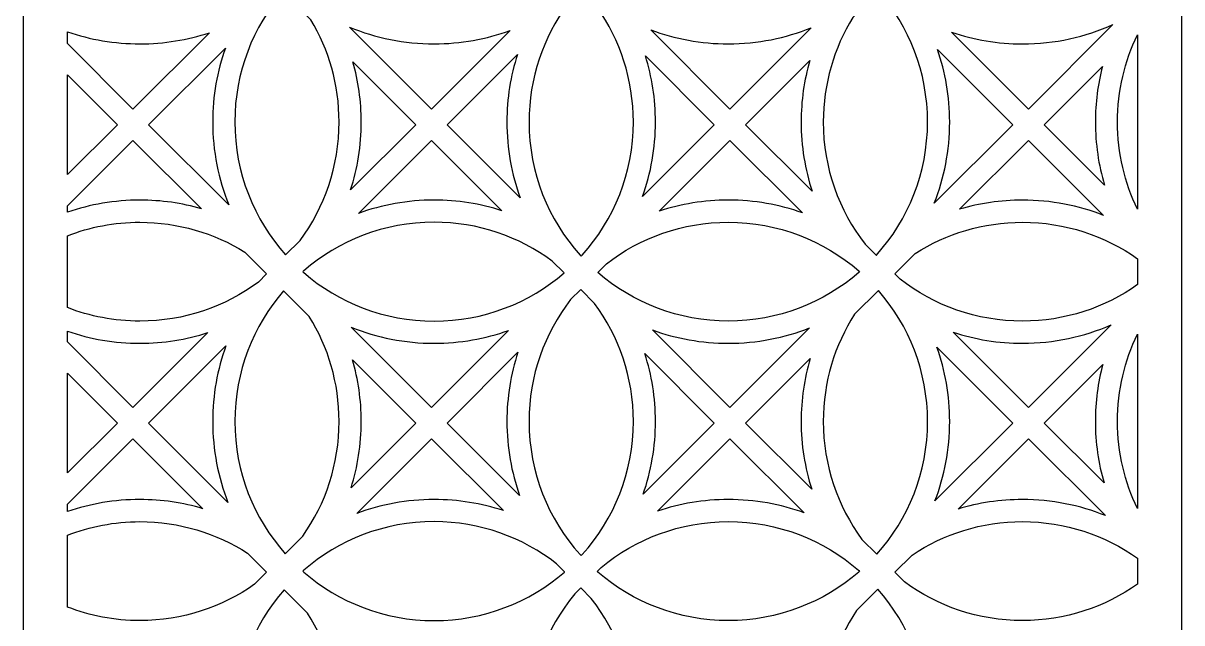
# Model space of a CAD drawing. Header units: centimetres. Extents: x -21.5 to -16.8, y -9 to 9.
# Drawn here: x -21.462 to -16.798, y -2.096 to 0.319 of the extents above; entities that cross this region are included whole.
import ezdxf

# ---------------------------------------------------------------- set-up
doc = ezdxf.new("R2010")
doc.units = ezdxf.units.CM
doc.header["$MEASUREMENT"] = 0
doc.layers.add('layer 1', color=7, linetype='Continuous')

msp = doc.modelspace()

# ---------------------------------------------------------------- linework, layer by layer
at = {"layer": 'layer 1', "color": 250}
for points, knots in [([(-21.46152, -9.00021), (-21.46152, -9.00021), (-21.46152, -8.8791), (-21.46152, -8.8791), (-21.46152, -8.8791), (-21.46152, -8.8791), (-21.46152, -8.15456), (-21.46152, -8.15456), (-21.46152, -8.15456), (-21.46152, -8.15456), (-21.46152, -7.9634), (-21.46152, -7.9634), (-21.46152, -7.9634), (-21.46152, -7.9634), (-21.46152, -7.86883), (-21.46152, -7.86883), (-21.46152, -7.86883), (-21.46152, -7.86883), (-21.46152, -7.67766), (-21.46152, -7.67766), (-21.46152, -7.67766), (-21.46152, -7.67766), (-21.46152, -6.94883), (-21.46152, -6.94883), (-21.46152, -6.94883), (-21.46152, -6.94883), (-21.46152, -6.7577), (-21.46152, -6.7577), (-21.46152, -6.7577), (-21.46152, -6.7577), (-21.46152, -6.66312), (-21.46152, -6.66312), (-21.46152, -6.66312), (-21.46152, -6.66312), (-21.46152, -6.47189), (-21.46152, -6.47189), (-21.46152, -6.47189), (-21.46152, -6.47189), (-21.46152, -5.7432), (-21.46152, -5.7432), (-21.46152, -5.7432), (-21.46152, -5.7432), (-21.46152, -5.55199), (-21.46152, -5.55199), (-21.46152, -5.55199), (-21.46152, -5.55199), (-21.46152, -5.45741), (-21.46152, -5.45741), (-21.46152, -5.45741), (-21.46152, -5.45741), (-21.46152, -5.26631), (-21.46152, -5.26631), (-21.46152, -5.26631), (-21.46152, -5.26631), (-21.46152, -4.53748), (-21.46152, -4.53748), (-21.46152, -4.53748), (-21.46152, -4.53748), (-21.46152, -4.34628), (-21.46152, -4.34628), (-21.46152, -4.34628), (-21.46152, -4.34628), (-21.46152, -4.2517), (-21.46152, -4.2517), (-21.46152, -4.2517), (-21.46152, -4.2517), (-21.46152, -4.06049), (-21.46152, -4.06049), (-21.46152, -4.06049), (-21.46152, -4.06049), (-21.46152, -3.33171), (-21.46152, -3.33171), (-21.46152, -3.33171), (-21.46152, -3.33171), (-21.46152, -3.14057), (-21.46152, -3.14057), (-21.46152, -3.14057), (-21.46152, -3.14057), (-21.46152, -3.04599), (-21.46152, -3.04599), (-21.46152, -3.04599), (-21.46152, -3.04599), (-21.46152, -2.85482), (-21.46152, -2.85482), (-21.46152, -2.85482), (-21.46152, -2.85482), (-21.46152, -2.12608), (-21.46152, -2.12608), (-21.46152, -2.12608), (-21.46152, -2.12608), (-21.46152, -1.93486), (-21.46152, -1.93486), (-21.46152, -1.93486), (-21.46152, -1.93486), (-21.46152, -1.84028), (-21.46152, -1.84028), (-21.46152, -1.84028), (-21.46152, -1.84028), (-21.46152, -1.6491), (-21.46152, -1.6491), (-21.46152, -1.6491), (-21.46152, -1.6491), (-21.46152, -0.92028), (-21.46152, -0.92028), (-21.46152, -0.92028), (-21.46152, -0.92028), (-21.46152, -0.72915), (-21.46152, -0.72915), (-21.46152, -0.72915), (-21.46152, -0.72915), (-21.46152, -0.63457), (-21.46152, -0.63457), (-21.46152, -0.63457), (-21.46152, -0.63457), (-21.46152, -0.44337), (-21.46152, -0.44337), (-21.46152, -0.44337), (-21.46152, -0.44337), (-21.46152, 0.28533), (-21.46152, 0.28533), (-21.46152, 0.28533), (-21.46152, 0.28533), (-21.46152, 0.47656), (-21.46152, 0.47656), (-21.46152, 0.47656), (-21.46152, 0.47656), (-21.46152, 0.57114), (-21.46152, 0.57114), (-21.46152, 0.57114), (-21.46152, 0.57114), (-21.46152, 0.76231), (-21.46152, 0.76231), (-21.46152, 0.76231), (-21.46152, 0.76231), (-21.46152, 1.49051), (-21.46152, 1.49051), (-21.46152, 1.49051), (-21.46152, 1.49051), (-21.46152, 1.68227), (-21.46152, 1.68227), (-21.46152, 1.68227), (-21.46152, 1.68227), (-21.46152, 1.77685), (-21.46152, 1.77685), (-21.46152, 1.77685), (-21.46152, 1.77685), (-21.46152, 1.96797), (-21.46152, 1.96797), (-21.46152, 1.96797), (-21.46152, 1.96797), (-21.46152, 2.69195), (-21.46152, 2.69195), (-21.46152, 2.69195), (-21.46152, 2.69195), (-21.46152, 2.88798), (-21.46152, 2.88798), (-21.46152, 2.88798), (-21.46152, 2.88798), (-21.46152, 2.98256), (-21.46152, 2.98256), (-21.46152, 2.98256), (-21.46152, 2.98256), (-21.46152, 3.17371), (-21.46152, 3.17371), (-21.46152, 3.17371), (-21.46152, 3.17371), (-21.46152, 3.89339), (-21.46152, 3.89339), (-21.46152, 3.89339), (-21.46152, 3.89339), (-21.46152, 4.09369), (-21.46152, 4.09369), (-21.46152, 4.09369), (-21.46152, 4.09369), (-21.46152, 4.18826), (-21.46152, 4.18826), (-21.46152, 4.18826), (-21.46152, 4.18826), (-21.46152, 4.37942), (-21.46152, 4.37942), (-21.46152, 4.37942), (-21.46152, 4.37942), (-21.46152, 5.09483), (-21.46152, 5.09483), (-21.46152, 5.09483), (-21.46152, 5.09483), (-21.46152, 5.2994), (-21.46152, 5.2994), (-21.46152, 5.2994), (-21.46152, 5.2994), (-21.46152, 5.39397), (-21.46152, 5.39397), (-21.46152, 5.39397), (-21.46152, 5.39397), (-21.46152, 5.58508), (-21.46152, 5.58508), (-21.46152, 5.58508), (-21.46152, 5.58508), (-21.46152, 6.29628), (-21.46152, 6.29628), (-21.46152, 6.29628), (-21.46152, 6.29628), (-21.46152, 6.50511), (-21.46152, 6.50511), (-21.46152, 6.50511), (-21.46152, 6.50511), (-21.46152, 6.59968), (-21.46152, 6.59968), (-21.46152, 6.59968), (-21.46152, 6.59968), (-21.46152, 6.79088), (-21.46152, 6.79088), (-21.46152, 6.79088), (-21.46152, 6.79088), (-21.46152, 7.49772), (-21.46152, 7.49772), (-21.46152, 7.49772), (-21.46152, 7.49772), (-21.46152, 7.71082), (-21.46152, 7.71082), (-21.46152, 7.71082), (-21.46152, 7.71082), (-21.46152, 7.80534), (-21.46152, 7.80534), (-21.46152, 7.80534), (-21.46152, 7.80534), (-21.46152, 7.99654), (-21.46152, 7.99654), (-21.46152, 7.99654), (-21.46152, 7.99654), (-21.46152, 8.69916), (-21.46152, 8.69916), (-21.46152, 8.69916), (-21.46152, 8.69916), (-21.46152, 8.91653), (-21.46152, 8.91653), (-21.46152, 8.91653), (-21.46152, 8.91653), (-21.46152, 9.00077), (-21.46152, 9.00077), (-21.46152, 9.00077), (-21.46152, 9.00077), (-20.56169, 9.00077), (-20.56169, 9.00077), (-20.56169, 9.00077), (-20.56169, 9.00077), (-20.27582, 9.00077), (-20.27582, 9.00077), (-20.27582, 9.00077), (-20.27582, 9.00077), (-19.36025, 9.00077), (-19.36025, 9.00077), (-19.36025, 9.00077), (-19.36025, 9.00077), (-19.07437, 9.00077), (-19.07437, 9.00077), (-19.07437, 9.00077), (-19.07437, 9.00077), (-18.15881, 9.00077), (-18.15881, 9.00077), (-18.15881, 9.00077), (-18.15881, 9.00077), (-17.87293, 9.00077), (-17.87293, 9.00077), (-17.87293, 9.00077), (-17.87293, 9.00077), (-16.95736, 9.00077), (-16.95736, 9.00077), (-16.95736, 9.00077), (-16.95736, 9.00077), (-16.7979, 9.00077), (-16.7979, 9.00077), (-16.7979, 9.00077), (-16.7979, 9.00077), (-16.7979, 8.84131), (-16.7979, 8.84131), (-16.7979, 8.84131), (-16.7979, 8.84131), (-16.7979, 7.87926), (-16.7979, 7.87926), (-16.7979, 7.87926), (-16.7979, 7.87926), (-16.7979, 7.63699), (-16.7979, 7.63699), (-16.7979, 7.63699), (-16.7979, 7.63699), (-16.7979, 6.67355), (-16.7979, 6.67355), (-16.7979, 6.67355), (-16.7979, 6.67355), (-16.7979, 6.43121), (-16.7979, 6.43121), (-16.7979, 6.43121), (-16.7979, 6.43121), (-16.7979, 5.46784), (-16.7979, 5.46784), (-16.7979, 5.46784), (-16.7979, 5.46784), (-16.7979, 5.22553), (-16.7979, 5.22553), (-16.7979, 5.22553), (-16.7979, 5.22553), (-16.7979, 4.26213), (-16.7979, 4.26213), (-16.7979, 4.26213), (-16.7979, 4.26213), (-16.7979, 4.01986), (-16.7979, 4.01986), (-16.7979, 4.01986), (-16.7979, 4.01986), (-16.7979, 3.05645), (-16.7979, 3.05645), (-16.7979, 3.05645), (-16.7979, 3.05645), (-16.7979, 2.81414), (-16.7979, 2.81414), (-16.7979, 2.81414), (-16.7979, 2.81414), (-16.7979, 1.85075), (-16.7979, 1.85075), (-16.7979, 1.85075), (-16.7979, 1.85075), (-16.7979, 1.60839), (-16.7979, 1.60839), (-16.7979, 1.60839), (-16.7979, 1.60839), (-16.7979, 0.64502), (-16.7979, 0.64502), (-16.7979, 0.64502), (-16.7979, 0.64502), (-16.7979, 0.40266), (-16.7979, 0.40266), (-16.7979, 0.40266), (-16.7979, 0.40266), (-16.7979, -0.5607), (-16.7979, -0.5607), (-16.7979, -0.5607), (-16.7979, -0.5607), (-16.7979, -0.80306), (-16.7979, -0.80306), (-16.7979, -0.80306), (-16.7979, -0.80306), (-16.7979, -1.76645), (-16.7979, -1.76645), (-16.7979, -1.76645), (-16.7979, -1.76645), (-16.7979, -2.00875), (-16.7979, -2.00875), (-16.7979, -2.00875), (-16.7979, -2.00875), (-16.7979, -2.97215), (-16.7979, -2.97215), (-16.7979, -2.97215), (-16.7979, -2.97215), (-16.7979, -3.21441), (-16.7979, -3.21441), (-16.7979, -3.21441), (-16.7979, -3.21441), (-16.7979, -4.17782), (-16.7979, -4.17782), (-16.7979, -4.17782), (-16.7979, -4.17782), (-16.7979, -4.4201), (-16.7979, -4.4201), (-16.7979, -4.4201), (-16.7979, -4.4201), (-16.7979, -5.38351), (-16.7979, -5.38351), (-16.7979, -5.38351), (-16.7979, -5.38351), (-16.7979, -5.62586), (-16.7979, -5.62586), (-16.7979, -5.62586), (-16.7979, -5.62586), (-16.7979, -6.58922), (-16.7979, -6.58922), (-16.7979, -6.58922), (-16.7979, -6.58922), (-16.7979, -6.83158), (-16.7979, -6.83158), (-16.7979, -6.83158), (-16.7979, -6.83158), (-16.7979, -7.79495), (-16.7979, -7.79495), (-16.7979, -7.79495), (-16.7979, -7.79495), (-16.7979, -8.03731), (-16.7979, -8.03731), (-16.7979, -8.03731), (-16.7979, -8.03731), (-16.7979, -9.00021), (-16.7979, -9.00021), (-16.7979, -9.00021), (-16.7979, -9.00021), (-16.85199, -9.00021), (-16.85199, -9.00021), (-16.85199, -9.00021), (-16.85199, -9.00021), (-17.09476, -9.00021), (-17.09476, -9.00021), (-17.09476, -9.00021), (-17.09476, -9.00021), (-17.78354, -9.00021), (-17.78354, -9.00021), (-17.78354, -9.00021), (-17.78354, -9.00021), (-17.98178, -9.00021), (-17.98178, -9.00021), (-17.98178, -9.00021), (-17.98178, -9.00021), (-18.05343, -9.00021), (-18.05343, -9.00021), (-18.05343, -9.00021), (-18.05343, -9.00021), (-18.27897, -9.00021), (-18.27897, -9.00021), (-18.27897, -9.00021), (-18.27897, -9.00021), (-18.96772, -9.00021), (-18.96772, -9.00021), (-18.96772, -9.00021), (-18.96772, -9.00021), (-19.17975, -9.00021), (-19.17975, -9.00021), (-19.17975, -9.00021), (-19.17975, -9.00021), (-19.25487, -9.00021), (-19.25487, -9.00021), (-19.25487, -9.00021), (-19.25487, -9.00021), (-19.46325, -9.00021), (-19.46325, -9.00021), (-19.46325, -9.00021), (-19.46325, -9.00021), (-20.15197, -9.00021), (-20.15197, -9.00021), (-20.15197, -9.00021), (-20.15197, -9.00021), (-20.38119, -9.00021), (-20.38119, -9.00021), (-20.38119, -9.00021), (-20.38119, -9.00021), (-20.44915, -9.00021), (-20.44915, -9.00021), (-20.44915, -9.00021), (-20.44915, -9.00021), (-20.64745, -9.00021), (-20.64745, -9.00021), (-20.64745, -9.00021), (-20.64745, -9.00021), (-21.33629, -9.00021), (-21.33629, -9.00021), (-21.33629, -9.00021), (-21.33629, -9.00021), (-21.46152, -9.00021), (-21.46152, -9.00021)], [0, 0, 0, 0, 0.0086957, 0.0086957, 0.0086957, 0.0086957, 0.0173913, 0.0173913, 0.0173913, 0.0173913, 0.026087, 0.026087, 0.026087, 0.026087, 0.0347826, 0.0347826, 0.0347826, 0.0347826, 0.0434783, 0.0434783, 0.0434783, 0.0434783, 0.0521739, 0.0521739, 0.0521739, 0.0521739, 0.0608696, 0.0608696, 0.0608696, 0.0608696, 0.0695652, 0.0695652, 0.0695652, 0.0695652, 0.0782609, 0.0782609, 0.0782609, 0.0782609, 0.0869565, 0.0869565, 0.0869565, 0.0869565, 0.0956522, 0.0956522, 0.0956522, 0.0956522, 0.1043478, 0.1043478, 0.1043478, 0.1043478, 0.1130435, 0.1130435, 0.1130435, 0.1130435, 0.1217391, 0.1217391, 0.1217391, 0.1217391, 0.1304348, 0.1304348, 0.1304348, 0.1304348, 0.1391304, 0.1391304, 0.1391304, 0.1391304, 0.1478261, 0.1478261, 0.1478261, 0.1478261, 0.1565217, 0.1565217, 0.1565217, 0.1565217, 0.1652174, 0.1652174, 0.1652174, 0.1652174, 0.173913, 0.173913, 0.173913, 0.173913, 0.1826087, 0.1826087, 0.1826087, 0.1826087, 0.1913043, 0.1913043, 0.1913043, 0.1913043, 0.2, 0.2, 0.2, 0.2, 0.2086957, 0.2086957, 0.2086957, 0.2086957, 0.2173913, 0.2173913, 0.2173913, 0.2173913, 0.226087, 0.226087, 0.226087, 0.226087, 0.2347826, 0.2347826, 0.2347826, 0.2347826, 0.2434783, 0.2434783, 0.2434783, 0.2434783, 0.2521739, 0.2521739, 0.2521739, 0.2521739, 0.2608696, 0.2608696, 0.2608696, 0.2608696, 0.2695652, 0.2695652, 0.2695652, 0.2695652, 0.2782609, 0.2782609, 0.2782609, 0.2782609, 0.2869565, 0.2869565, 0.2869565, 0.2869565, 0.2956522, 0.2956522, 0.2956522, 0.2956522, 0.3043478, 0.3043478, 0.3043478, 0.3043478, 0.3130435, 0.3130435, 0.3130435, 0.3130435, 0.3217391, 0.3217391, 0.3217391, 0.3217391, 0.3304348, 0.3304348, 0.3304348, 0.3304348, 0.3391304, 0.3391304, 0.3391304, 0.3391304, 0.3478261, 0.3478261, 0.3478261, 0.3478261, 0.3565217, 0.3565217, 0.3565217, 0.3565217, 0.3652174, 0.3652174, 0.3652174, 0.3652174, 0.373913, 0.373913, 0.373913, 0.373913, 0.3826087, 0.3826087, 0.3826087, 0.3826087, 0.3913043, 0.3913043, 0.3913043, 0.3913043, 0.4, 0.4, 0.4, 0.4, 0.4086957, 0.4086957, 0.4086957, 0.4086957, 0.4173913, 0.4173913, 0.4173913, 0.4173913, 0.426087, 0.426087, 0.426087, 0.426087, 0.4347826, 0.4347826, 0.4347826, 0.4347826, 0.4434783, 0.4434783, 0.4434783, 0.4434783, 0.4521739, 0.4521739, 0.4521739, 0.4521739, 0.4608696, 0.4608696, 0.4608696, 0.4608696, 0.4695652, 0.4695652, 0.4695652, 0.4695652, 0.4782609, 0.4782609, 0.4782609, 0.4782609, 0.4869565, 0.4869565, 0.4869565, 0.4869565, 0.4956522, 0.4956522, 0.4956522, 0.4956522, 0.5043478, 0.5043478, 0.5043478, 0.5043478, 0.5130435, 0.5130435, 0.5130435, 0.5130435, 0.5217391, 0.5217391, 0.5217391, 0.5217391, 0.5304348, 0.5304348, 0.5304348, 0.5304348, 0.5391304, 0.5391304, 0.5391304, 0.5391304, 0.5478261, 0.5478261, 0.5478261, 0.5478261, 0.5565217, 0.5565217, 0.5565217, 0.5565217, 0.5652174, 0.5652174, 0.5652174, 0.5652174, 0.573913, 0.573913, 0.573913, 0.573913, 0.5826087, 0.5826087, 0.5826087, 0.5826087, 0.5913043, 0.5913043, 0.5913043, 0.5913043, 0.6, 0.6, 0.6, 0.6, 0.6086957, 0.6086957, 0.6086957, 0.6086957, 0.6173913, 0.6173913, 0.6173913, 0.6173913, 0.626087, 0.626087, 0.626087, 0.626087, 0.6347826, 0.6347826, 0.6347826, 0.6347826, 0.6434783, 0.6434783, 0.6434783, 0.6434783, 0.6521739, 0.6521739, 0.6521739, 0.6521739, 0.6608696, 0.6608696, 0.6608696, 0.6608696, 0.6695652, 0.6695652, 0.6695652, 0.6695652, 0.6782609, 0.6782609, 0.6782609, 0.6782609, 0.6869565, 0.6869565, 0.6869565, 0.6869565, 0.6956522, 0.6956522, 0.6956522, 0.6956522, 0.7043478, 0.7043478, 0.7043478, 0.7043478, 0.7130435, 0.7130435, 0.7130435, 0.7130435, 0.7217391, 0.7217391, 0.7217391, 0.7217391, 0.7304348, 0.7304348, 0.7304348, 0.7304348, 0.7391304, 0.7391304, 0.7391304, 0.7391304, 0.7478261, 0.7478261, 0.7478261, 0.7478261, 0.7565217, 0.7565217, 0.7565217, 0.7565217, 0.7652174, 0.7652174, 0.7652174, 0.7652174, 0.773913, 0.773913, 0.773913, 0.773913, 0.7826087, 0.7826087, 0.7826087, 0.7826087, 0.7913043, 0.7913043, 0.7913043, 0.7913043, 0.8, 0.8, 0.8, 0.8, 0.8086957, 0.8086957, 0.8086957, 0.8086957, 0.8173913, 0.8173913, 0.8173913, 0.8173913, 0.826087, 0.826087, 0.826087, 0.826087, 0.8347826, 0.8347826, 0.8347826, 0.8347826, 0.8434783, 0.8434783, 0.8434783, 0.8434783, 0.8521739, 0.8521739, 0.8521739, 0.8521739, 0.8608696, 0.8608696, 0.8608696, 0.8608696, 0.8695652, 0.8695652, 0.8695652, 0.8695652, 0.8782609, 0.8782609, 0.8782609, 0.8782609, 0.8869565, 0.8869565, 0.8869565, 0.8869565, 0.8956522, 0.8956522, 0.8956522, 0.8956522, 0.9043478, 0.9043478, 0.9043478, 0.9043478, 0.9130435, 0.9130435, 0.9130435, 0.9130435, 0.9217391, 0.9217391, 0.9217391, 0.9217391, 0.9304348, 0.9304348, 0.9304348, 0.9304348, 0.9391304, 0.9391304, 0.9391304, 0.9391304, 0.9478261, 0.9478261, 0.9478261, 0.9478261, 0.9565217, 0.9565217, 0.9565217, 0.9565217, 0.9652174, 0.9652174, 0.9652174, 0.9652174, 0.973913, 0.973913, 0.973913, 0.973913, 0.9826087, 0.9826087, 0.9826087, 0.9826087, 1, 1, 1, 1]), ([(-20.60963, -0.07901), (-20.60963, 0.12095), (-20.53641, 0.30384), (-20.41532, 0.4443), (-20.41532, 0.4443), (-20.41532, 0.4443), (-20.30322, 0.33221), (-20.30322, 0.33221), (-20.30322, 0.33221), (-20.23125, 0.21195), (-20.18983, 0.07131), (-20.18983, -0.07901), (-20.18983, -0.07901), (-20.18983, -0.25774), (-20.24836, -0.42282), (-20.34725, -0.55617), (-20.34725, -0.55617), (-20.34725, -0.55617), (-20.40504, -0.61397), (-20.40504, -0.61397), (-20.40504, -0.61397), (-20.53223, -0.47203), (-20.60963, -0.28455), (-20.60963, -0.07901)], [0, 0, 0, 0, 0.1428571, 0.1428571, 0.1428571, 0.1428571, 0.2857143, 0.2857143, 0.2857143, 0.2857143, 0.4285714, 0.4285714, 0.4285714, 0.4285714, 0.5714286, 0.5714286, 0.5714286, 0.5714286, 0.7142857, 0.7142857, 0.7142857, 0.7142857, 1, 1, 1, 1]), ([(-19.42538, -0.07901), (-19.42538, 0.09794), (-19.36801, 0.26151), (-19.2709, 0.39415), (-19.2709, 0.39415), (-19.2709, 0.39415), (-19.21731, 0.44774), (-19.21731, 0.44774), (-19.21731, 0.44774), (-19.21731, 0.44774), (-19.15077, 0.3812), (-19.15077, 0.3812), (-19.15077, 0.3812), (-19.0593, 0.25093), (-19.00558, 0.09222), (-19.00558, -0.07901), (-19.00558, -0.07901), (-19.00558, -0.28502), (-19.08333, -0.47289), (-19.21104, -0.61494), (-19.21104, -0.61494), (-19.21252, -0.61624), (-19.21399, -0.61755), (-19.21547, -0.61886), (-19.21547, -0.61886), (-19.21699, -0.61751), (-19.21852, -0.61616), (-19.22005, -0.61481), (-19.22005, -0.61481), (-19.34769, -0.47277), (-19.42538, -0.28496), (-19.42538, -0.07901)], [0, 0, 0, 0, 0.1111111, 0.1111111, 0.1111111, 0.1111111, 0.2222222, 0.2222222, 0.2222222, 0.2222222, 0.3333333, 0.3333333, 0.3333333, 0.3333333, 0.4444444, 0.4444444, 0.4444444, 0.4444444, 0.5555556, 0.5555556, 0.5555556, 0.5555556, 0.6666667, 0.6666667, 0.6666667, 0.6666667, 0.7777778, 0.7777778, 0.7777778, 0.7777778, 1, 1, 1, 1]), ([(-18.24114, -0.07901), (-18.24114, 0.0752), (-18.19755, 0.21924), (-18.12209, 0.34152), (-18.12209, 0.34152), (-18.12209, 0.34152), (-18.01733, 0.44627), (-18.01733, 0.44627), (-18.01733, 0.44627), (-17.89524, 0.30555), (-17.82134, 0.12188), (-17.82134, -0.07901), (-17.82134, -0.07901), (-17.82134, -0.28501), (-17.89908, -0.47287), (-18.02677, -0.61492), (-18.02677, -0.61492), (-18.02677, -0.61492), (-18.02776, -0.61579), (-18.02776, -0.61579), (-18.02776, -0.61579), (-18.02776, -0.61579), (-18.07215, -0.57139), (-18.07215, -0.57139), (-18.07215, -0.57139), (-18.17803, -0.43547), (-18.24114, -0.2646), (-18.24114, -0.07901)], [0, 0, 0, 0, 0.125, 0.125, 0.125, 0.125, 0.25, 0.25, 0.25, 0.25, 0.375, 0.375, 0.375, 0.375, 0.5, 0.5, 0.5, 0.5, 0.625, 0.625, 0.625, 0.625, 0.75, 0.75, 0.75, 0.75, 1, 1, 1, 1]), ([(-20.71207, 0.28045), (-20.80006, 0.25135), (-20.89412, 0.23556), (-20.99186, 0.23556), (-20.99186, 0.23556), (-21.09392, 0.23556), (-21.19197, 0.25276), (-21.2833, 0.28437), (-21.2833, 0.28437), (-21.2833, 0.28437), (-21.2833, 0.23686), (-21.2833, 0.23686), (-21.2833, 0.23686), (-21.2833, 0.23686), (-21.01947, -0.02696), (-21.01947, -0.02696), (-21.01947, -0.02696), (-21.01947, -0.02696), (-20.71207, 0.28045), (-20.71207, 0.28045)], [0, 0, 0, 0, 0.1666667, 0.1666667, 0.1666667, 0.1666667, 0.3333333, 0.3333333, 0.3333333, 0.3333333, 0.5, 0.5, 0.5, 0.5, 0.6666667, 0.6666667, 0.6666667, 0.6666667, 1, 1, 1, 1]), ([(-19.50153, 0.28954), (-19.59698, 0.25462), (-19.70007, 0.23556), (-19.80761, 0.23556), (-19.80761, 0.23556), (-19.92814, 0.23556), (-20.04306, 0.25956), (-20.14794, 0.30295), (-20.14794, 0.30295), (-20.14794, 0.30295), (-19.81803, -0.02696), (-19.81803, -0.02696), (-19.81803, -0.02696), (-19.81803, -0.02696), (-19.50153, 0.28954), (-19.50153, 0.28954)], [0, 0, 0, 0, 0.2, 0.2, 0.2, 0.2, 0.4, 0.4, 0.4, 0.4, 0.6, 0.6, 0.6, 0.6, 1, 1, 1, 1]), ([(-18.28921, 0.30042), (-18.39241, 0.25863), (-18.50519, 0.23556), (-18.62336, 0.23556), (-18.62336, 0.23556), (-18.73311, 0.23556), (-18.83822, 0.25546), (-18.93532, 0.29177), (-18.93532, 0.29177), (-18.93532, 0.29177), (-18.61659, -0.02696), (-18.61659, -0.02696), (-18.61659, -0.02696), (-18.61659, -0.02696), (-18.28921, 0.30042), (-18.28921, 0.30042)], [0, 0, 0, 0, 0.2, 0.2, 0.2, 0.2, 0.4, 0.4, 0.4, 0.4, 0.6, 0.6, 0.6, 0.6, 1, 1, 1, 1]), ([(-17.07504, 0.31315), (-17.18621, 0.26331), (-17.30942, 0.23556), (-17.43911, 0.23556), (-17.43911, 0.23556), (-17.53885, 0.23556), (-17.63477, 0.25196), (-17.72431, 0.28221), (-17.72431, 0.28221), (-17.72431, 0.28221), (-17.41515, -0.02696), (-17.41515, -0.02696), (-17.41515, -0.02696), (-17.41515, -0.02696), (-17.07504, 0.31315), (-17.07504, 0.31315)], [0, 0, 0, 0, 0.2, 0.2, 0.2, 0.2, 0.4, 0.4, 0.4, 0.4, 0.6, 0.6, 0.6, 0.6, 1, 1, 1, 1]), ([(-16.97613, 0.27202), (-17.02785, 0.16599), (-17.05689, 0.04688), (-17.05689, -0.07901), (-17.05689, -0.07901), (-17.05689, -0.20491), (-17.02785, -0.32403), (-16.97613, -0.43006), (-16.97613, -0.43006), (-16.97613, -0.43006), (-16.97613, 0.27202), (-16.97613, 0.27202)], [0, 0, 0, 0, 0.25, 0.25, 0.25, 0.25, 0.5, 0.5, 0.5, 0.5, 1, 1, 1, 1]), ([(-20.69874, -0.07901), (-20.69874, 0.02544), (-20.68071, 0.12568), (-20.64767, 0.21882), (-20.64767, 0.21882), (-20.64767, 0.21882), (-20.95646, -0.08997), (-20.95646, -0.08997), (-20.95646, -0.08997), (-20.95646, -0.08997), (-20.63431, -0.41212), (-20.63431, -0.41212), (-20.63431, -0.41212), (-20.67584, -0.30921), (-20.69874, -0.19678), (-20.69874, -0.07901)], [0, 0, 0, 0, 0.2, 0.2, 0.2, 0.2, 0.4, 0.4, 0.4, 0.4, 0.6, 0.6, 0.6, 0.6, 1, 1, 1, 1]), ([(-19.5145, -0.07901), (-19.5145, 0.01581), (-19.49963, 0.10715), (-19.47218, 0.19286), (-19.47218, 0.19286), (-19.47218, 0.19286), (-19.75502, -0.08997), (-19.75502, -0.08997), (-19.75502, -0.08997), (-19.75502, -0.08997), (-19.46085, -0.38414), (-19.46085, -0.38414), (-19.46085, -0.38414), (-19.49555, -0.28895), (-19.5145, -0.18619), (-19.5145, -0.07901)], [0, 0, 0, 0, 0.2, 0.2, 0.2, 0.2, 0.4, 0.4, 0.4, 0.4, 0.6, 0.6, 0.6, 0.6, 1, 1, 1, 1]), ([(-18.95703, 0.18745), (-18.93068, 0.10331), (-18.91647, 0.01381), (-18.91647, -0.07901), (-18.91647, -0.07901), (-18.91647, -0.18408), (-18.93472, -0.28489), (-18.96813, -0.3785), (-18.96813, -0.3785), (-18.96813, -0.3785), (-18.6796, -0.08997), (-18.6796, -0.08997), (-18.6796, -0.08997), (-18.6796, -0.08997), (-18.95703, 0.18745), (-18.95703, 0.18745)], [0, 0, 0, 0, 0.2, 0.2, 0.2, 0.2, 0.4, 0.4, 0.4, 0.4, 0.6, 0.6, 0.6, 0.6, 1, 1, 1, 1]), ([(-17.78131, 0.21318), (-17.74954, 0.12164), (-17.73222, 0.02334), (-17.73222, -0.07901), (-17.73222, -0.07901), (-17.73222, -0.19442), (-17.75418, -0.30472), (-17.79413, -0.40594), (-17.79413, -0.40594), (-17.79413, -0.40594), (-17.47816, -0.08997), (-17.47816, -0.08997), (-17.47816, -0.08997), (-17.47816, -0.08997), (-17.78131, 0.21318), (-17.78131, 0.21318)], [0, 0, 0, 0, 0.2, 0.2, 0.2, 0.2, 0.4, 0.4, 0.4, 0.4, 0.6, 0.6, 0.6, 0.6, 1, 1, 1, 1]), ([(-20.13401, 0.16299), (-20.11233, 0.08604), (-20.10072, 0.00487), (-20.10072, -0.07901), (-20.10072, -0.07901), (-20.10072, -0.17441), (-20.11578, -0.2663), (-20.14355, -0.35248), (-20.14355, -0.35248), (-20.14355, -0.35248), (-19.88104, -0.08997), (-19.88104, -0.08997), (-19.88104, -0.08997), (-19.88104, -0.08997), (-20.13401, 0.16299), (-20.13401, 0.16299)], [0, 0, 0, 0, 0.2, 0.2, 0.2, 0.2, 0.4, 0.4, 0.4, 0.4, 0.6, 0.6, 0.6, 0.6, 1, 1, 1, 1]), ([(-18.33025, -0.07901), (-18.33025, 0.00673), (-18.31811, 0.08965), (-18.29549, 0.16812), (-18.29549, 0.16812), (-18.29549, 0.16812), (-18.55358, -0.08997), (-18.55358, -0.08997), (-18.55358, -0.08997), (-18.55358, -0.08997), (-18.28566, -0.35789), (-18.28566, -0.35789), (-18.28566, -0.35789), (-18.31456, -0.27015), (-18.33025, -0.17641), (-18.33025, -0.07901)], [0, 0, 0, 0, 0.2, 0.2, 0.2, 0.2, 0.4, 0.4, 0.4, 0.4, 0.6, 0.6, 0.6, 0.6, 1, 1, 1, 1]), ([(-17.146, -0.07901), (-17.146, -0.00185), (-17.13619, 0.07303), (-17.11774, 0.14442), (-17.11774, 0.14442), (-17.11774, 0.14442), (-17.35213, -0.08997), (-17.35213, -0.08997), (-17.35213, -0.08997), (-17.35213, -0.08997), (-17.10923, -0.33287), (-17.10923, -0.33287), (-17.10923, -0.33287), (-17.13312, -0.25241), (-17.146, -0.16722), (-17.146, -0.07901)], [0, 0, 0, 0, 0.2, 0.2, 0.2, 0.2, 0.4, 0.4, 0.4, 0.4, 0.6, 0.6, 0.6, 0.6, 1, 1, 1, 1]), ([(-21.2833, -0.29078), (-21.2833, -0.29078), (-21.08249, -0.08997), (-21.08249, -0.08997), (-21.08249, -0.08997), (-21.08249, -0.08997), (-21.2833, 0.11084), (-21.2833, 0.11084), (-21.2833, 0.11084), (-21.2833, 0.11084), (-21.2833, -0.29078), (-21.2833, -0.29078)], [0, 0, 0, 0, 0.25, 0.25, 0.25, 0.25, 0.5, 0.5, 0.5, 0.5, 1, 1, 1, 1]), ([(-21.2833, -0.44241), (-21.19197, -0.41079), (-21.09392, -0.39358), (-20.99186, -0.39358), (-20.99186, -0.39358), (-20.90579, -0.39358), (-20.82259, -0.40582), (-20.74386, -0.4286), (-20.74386, -0.4286), (-20.74386, -0.4286), (-21.01947, -0.15298), (-21.01947, -0.15298), (-21.01947, -0.15298), (-21.01947, -0.15298), (-21.2833, -0.41681), (-21.2833, -0.41681), (-21.2833, -0.41681), (-21.2833, -0.41681), (-21.2833, -0.44241), (-21.2833, -0.44241)], [0, 0, 0, 0, 0.1666667, 0.1666667, 0.1666667, 0.1666667, 0.3333333, 0.3333333, 0.3333333, 0.3333333, 0.5, 0.5, 0.5, 0.5, 0.6666667, 0.6666667, 0.6666667, 0.6666667, 1, 1, 1, 1]), ([(-20.11202, -0.44697), (-20.01703, -0.41244), (-19.91452, -0.39358), (-19.80761, -0.39358), (-19.80761, -0.39358), (-19.71246, -0.39358), (-19.62081, -0.40856), (-19.53483, -0.43619), (-19.53483, -0.43619), (-19.53483, -0.43619), (-19.81803, -0.15298), (-19.81803, -0.15298), (-19.81803, -0.15298), (-19.81803, -0.15298), (-20.11202, -0.44697), (-20.11202, -0.44697)], [0, 0, 0, 0, 0.2, 0.2, 0.2, 0.2, 0.4, 0.4, 0.4, 0.4, 0.6, 0.6, 0.6, 0.6, 1, 1, 1, 1]), ([(-18.90155, -0.43794), (-18.81401, -0.40919), (-18.72051, -0.39358), (-18.62336, -0.39358), (-18.62336, -0.39358), (-18.51855, -0.39358), (-18.418, -0.41174), (-18.32459, -0.44499), (-18.32459, -0.44499), (-18.32459, -0.44499), (-18.61659, -0.15298), (-18.61659, -0.15298), (-18.61659, -0.15298), (-18.61659, -0.15298), (-18.90155, -0.43794), (-18.90155, -0.43794)], [0, 0, 0, 0, 0.2, 0.2, 0.2, 0.2, 0.4, 0.4, 0.4, 0.4, 0.6, 0.6, 0.6, 0.6, 1, 1, 1, 1]), ([(-17.69231, -0.43015), (-17.61205, -0.40638), (-17.52708, -0.39358), (-17.43911, -0.39358), (-17.43911, -0.39358), (-17.32399, -0.39358), (-17.21396, -0.41543), (-17.11294, -0.45519), (-17.11294, -0.45519), (-17.11294, -0.45519), (-17.41515, -0.15298), (-17.41515, -0.15298), (-17.41515, -0.15298), (-17.41515, -0.15298), (-17.69231, -0.43015), (-17.69231, -0.43015)], [0, 0, 0, 0, 0.2, 0.2, 0.2, 0.2, 0.4, 0.4, 0.4, 0.4, 0.6, 0.6, 0.6, 0.6, 1, 1, 1, 1]), ([(-21.2833, -0.82641), (-21.19296, -0.86167), (-21.09466, -0.88103), (-20.99186, -0.88103), (-20.99186, -0.88103), (-20.81312, -0.88103), (-20.64804, -0.82251), (-20.51469, -0.72362), (-20.51469, -0.72362), (-20.51469, -0.72362), (-20.48177, -0.69069), (-20.48177, -0.69069), (-20.48177, -0.69069), (-20.48177, -0.69069), (-20.56969, -0.60277), (-20.56969, -0.60277), (-20.56969, -0.60277), (-20.69231, -0.52667), (-20.83695, -0.48269), (-20.99186, -0.48269), (-20.99186, -0.48269), (-21.09466, -0.48269), (-21.19296, -0.50206), (-21.2833, -0.53732), (-21.2833, -0.53732), (-21.2833, -0.53732), (-21.2833, -0.82641), (-21.2833, -0.82641)], [0, 0, 0, 0, 0.125, 0.125, 0.125, 0.125, 0.25, 0.25, 0.25, 0.25, 0.375, 0.375, 0.375, 0.375, 0.5, 0.5, 0.5, 0.5, 0.625, 0.625, 0.625, 0.625, 0.75, 0.75, 0.75, 0.75, 1, 1, 1, 1]), ([(-19.2843, -0.68672), (-19.42477, -0.8078), (-19.60765, -0.88103), (-19.80761, -0.88103), (-19.80761, -0.88103), (-20.00832, -0.88103), (-20.19184, -0.80726), (-20.33252, -0.68536), (-20.33252, -0.68536), (-20.33358, -0.6842), (-20.33464, -0.68303), (-20.33571, -0.68187), (-20.33571, -0.68187), (-20.33463, -0.6807), (-20.33352, -0.67954), (-20.33244, -0.67836), (-20.33244, -0.67836), (-20.19176, -0.55648), (-20.0083, -0.48269), (-19.80761, -0.48269), (-19.80761, -0.48269), (-19.62965, -0.48269), (-19.46523, -0.54072), (-19.33218, -0.63884), (-19.33218, -0.63884), (-19.33218, -0.63884), (-19.2843, -0.68672), (-19.2843, -0.68672)], [0, 0, 0, 0, 0.125, 0.125, 0.125, 0.125, 0.25, 0.25, 0.25, 0.25, 0.375, 0.375, 0.375, 0.375, 0.5, 0.5, 0.5, 0.5, 0.625, 0.625, 0.625, 0.625, 0.75, 0.75, 0.75, 0.75, 1, 1, 1, 1]), ([(-18.09527, -0.68186), (-18.09636, -0.68068), (-18.09748, -0.67952), (-18.09856, -0.67832), (-18.09856, -0.67832), (-18.23923, -0.55646), (-18.42269, -0.48269), (-18.62336, -0.48269), (-18.62336, -0.48269), (-18.80805, -0.48269), (-18.97814, -0.54519), (-19.11373, -0.65013), (-19.11373, -0.65013), (-19.11373, -0.65013), (-19.14857, -0.68496), (-19.14857, -0.68496), (-19.14857, -0.68496), (-19.14857, -0.68496), (-19.14796, -0.68563), (-19.14796, -0.68563), (-19.14796, -0.68563), (-19.00733, -0.80737), (-18.82392, -0.88103), (-18.62336, -0.88103), (-18.62336, -0.88103), (-18.42268, -0.88103), (-18.23919, -0.80729), (-18.09852, -0.68542), (-18.09852, -0.68542), (-18.09744, -0.68423), (-18.09636, -0.68305), (-18.09527, -0.68186)], [0, 0, 0, 0, 0.1111111, 0.1111111, 0.1111111, 0.1111111, 0.2222222, 0.2222222, 0.2222222, 0.2222222, 0.3333333, 0.3333333, 0.3333333, 0.3333333, 0.4444444, 0.4444444, 0.4444444, 0.4444444, 0.5555556, 0.5555556, 0.5555556, 0.5555556, 0.6666667, 0.6666667, 0.6666667, 0.6666667, 0.7777778, 0.7777778, 0.7777778, 0.7777778, 1, 1, 1, 1]), ([(-16.97613, -0.62985), (-17.10692, -0.53718), (-17.26666, -0.48269), (-17.43911, -0.48269), (-17.43911, -0.48269), (-17.59811, -0.48269), (-17.74632, -0.52899), (-17.87099, -0.60883), (-17.87099, -0.60883), (-17.87099, -0.60883), (-17.95285, -0.69069), (-17.95285, -0.69069), (-17.95285, -0.69069), (-17.95285, -0.69069), (-17.9315, -0.71205), (-17.9315, -0.71205), (-17.9315, -0.71205), (-17.79559, -0.81793), (-17.62471, -0.88103), (-17.43911, -0.88103), (-17.43911, -0.88103), (-17.26667, -0.88103), (-17.10693, -0.82658), (-16.97613, -0.73394), (-16.97613, -0.73394), (-16.97613, -0.73394), (-16.97613, -0.62985), (-16.97613, -0.62985)], [0, 0, 0, 0, 0.125, 0.125, 0.125, 0.125, 0.25, 0.25, 0.25, 0.25, 0.375, 0.375, 0.375, 0.375, 0.5, 0.5, 0.5, 0.5, 0.625, 0.625, 0.625, 0.625, 0.75, 0.75, 0.75, 0.75, 1, 1, 1, 1]), ([(-20.60963, -1.28472), (-20.60963, -1.08367), (-20.53562, -0.89988), (-20.41335, -0.75911), (-20.41335, -0.75911), (-20.41335, -0.75911), (-20.30991, -0.86255), (-20.30991, -0.86255), (-20.30991, -0.86255), (-20.23382, -0.98518), (-20.18983, -1.12981), (-20.18983, -1.28472), (-20.18983, -1.28472), (-20.18983, -1.45662), (-20.24397, -1.61588), (-20.33608, -1.74645), (-20.33608, -1.74645), (-20.33608, -1.74645), (-20.40705, -1.81742), (-20.40705, -1.81742), (-20.40705, -1.81742), (-20.53304, -1.67575), (-20.60963, -1.48917), (-20.60963, -1.28472)], [0, 0, 0, 0, 0.1428571, 0.1428571, 0.1428571, 0.1428571, 0.2857143, 0.2857143, 0.2857143, 0.2857143, 0.4285714, 0.4285714, 0.4285714, 0.4285714, 0.5714286, 0.5714286, 0.5714286, 0.5714286, 0.7142857, 0.7142857, 0.7142857, 0.7142857, 1, 1, 1, 1]), ([(-19.42538, -1.28472), (-19.42538, -1.10003), (-19.3629, -0.92992), (-19.25795, -0.79434), (-19.25795, -0.79434), (-19.25795, -0.79434), (-19.21731, -0.75371), (-19.21731, -0.75371), (-19.21731, -0.75371), (-19.21731, -0.75371), (-19.16173, -0.80928), (-19.16173, -0.80928), (-19.16173, -0.80928), (-19.06361, -0.94233), (-19.00558, -1.10676), (-19.00558, -1.28472), (-19.00558, -1.28472), (-19.00558, -1.49073), (-19.08333, -1.6786), (-19.21104, -1.82065), (-19.21104, -1.82065), (-19.21252, -1.82196), (-19.214, -1.82327), (-19.21548, -1.82458), (-19.21548, -1.82458), (-19.21697, -1.82326), (-19.21846, -1.82194), (-19.21996, -1.82063), (-19.21996, -1.82063), (-19.34765, -1.67857), (-19.42538, -1.49072), (-19.42538, -1.28472)], [0, 0, 0, 0, 0.1111111, 0.1111111, 0.1111111, 0.1111111, 0.2222222, 0.2222222, 0.2222222, 0.2222222, 0.3333333, 0.3333333, 0.3333333, 0.3333333, 0.4444444, 0.4444444, 0.4444444, 0.4444444, 0.5555556, 0.5555556, 0.5555556, 0.5555556, 0.6666667, 0.6666667, 0.6666667, 0.6666667, 0.7777778, 0.7777778, 0.7777778, 0.7777778, 1, 1, 1, 1]), ([(-18.24114, -1.28472), (-18.24114, -1.12572), (-18.19484, -0.97751), (-18.115, -0.85283), (-18.115, -0.85283), (-18.115, -0.85283), (-18.01934, -0.75718), (-18.01934, -0.75718), (-18.01934, -0.75718), (-17.89606, -0.8982), (-17.82134, -1.08274), (-17.82134, -1.28472), (-17.82134, -1.28472), (-17.82134, -1.4901), (-17.89862, -1.67745), (-18.02564, -1.81935), (-18.02564, -1.81935), (-18.02564, -1.81935), (-18.08539, -1.7596), (-18.08539, -1.7596), (-18.08539, -1.7596), (-18.18326, -1.62664), (-18.24114, -1.46244), (-18.24114, -1.28472)], [0, 0, 0, 0, 0.1428571, 0.1428571, 0.1428571, 0.1428571, 0.2857143, 0.2857143, 0.2857143, 0.2857143, 0.4285714, 0.4285714, 0.4285714, 0.4285714, 0.5714286, 0.5714286, 0.5714286, 0.5714286, 0.7142857, 0.7142857, 0.7142857, 0.7142857, 1, 1, 1, 1]), ([(-20.71839, -0.92731), (-20.80456, -0.95509), (-20.89645, -0.97015), (-20.99186, -0.97015), (-20.99186, -0.97015), (-21.09392, -0.97015), (-21.19197, -0.95295), (-21.2833, -0.92134), (-21.2833, -0.92134), (-21.2833, -0.92134), (-21.2833, -0.96458), (-21.2833, -0.96458), (-21.2833, -0.96458), (-21.2833, -0.96458), (-21.01947, -1.2284), (-21.01947, -1.2284), (-21.01947, -1.2284), (-21.01947, -1.2284), (-20.71839, -0.92731), (-20.71839, -0.92731)], [0, 0, 0, 0, 0.1666667, 0.1666667, 0.1666667, 0.1666667, 0.3333333, 0.3333333, 0.3333333, 0.3333333, 0.5, 0.5, 0.5, 0.5, 0.6666667, 0.6666667, 0.6666667, 0.6666667, 1, 1, 1, 1]), ([(-19.50812, -0.91849), (-19.60173, -0.9519), (-19.70253, -0.97015), (-19.80761, -0.97015), (-19.80761, -0.97015), (-19.92538, -0.97015), (-20.0378, -0.94723), (-20.14072, -0.90571), (-20.14072, -0.90571), (-20.14072, -0.90571), (-19.81803, -1.2284), (-19.81803, -1.2284), (-19.81803, -1.2284), (-19.81803, -1.2284), (-19.50812, -0.91849), (-19.50812, -0.91849)], [0, 0, 0, 0, 0.2, 0.2, 0.2, 0.2, 0.4, 0.4, 0.4, 0.4, 0.6, 0.6, 0.6, 0.6, 1, 1, 1, 1]), ([(-18.29642, -0.90824), (-18.39765, -0.94819), (-18.50795, -0.97015), (-18.62336, -0.97015), (-18.62336, -0.97015), (-18.73054, -0.97015), (-18.8333, -0.9512), (-18.92849, -0.9165), (-18.92849, -0.9165), (-18.92849, -0.9165), (-18.61659, -1.2284), (-18.61659, -1.2284), (-18.61659, -1.2284), (-18.61659, -1.2284), (-18.29642, -0.90824), (-18.29642, -0.90824)], [0, 0, 0, 0, 0.2, 0.2, 0.2, 0.2, 0.4, 0.4, 0.4, 0.4, 0.6, 0.6, 0.6, 0.6, 1, 1, 1, 1]), ([(-17.08263, -0.89588), (-17.19181, -0.94361), (-17.31236, -0.97015), (-17.43911, -0.97015), (-17.43911, -0.97015), (-17.53652, -0.97015), (-17.63025, -0.95446), (-17.71799, -0.92556), (-17.71799, -0.92556), (-17.71799, -0.92556), (-17.41515, -1.2284), (-17.41515, -1.2284), (-17.41515, -1.2284), (-17.41515, -1.2284), (-17.08263, -0.89588), (-17.08263, -0.89588)], [0, 0, 0, 0, 0.2, 0.2, 0.2, 0.2, 0.4, 0.4, 0.4, 0.4, 0.6, 0.6, 0.6, 0.6, 1, 1, 1, 1]), ([(-16.97613, -0.93374), (-17.02784, -1.03976), (-17.05689, -1.15885), (-17.05689, -1.28472), (-17.05689, -1.28472), (-17.05689, -1.4106), (-17.02784, -1.52969), (-16.97613, -1.63571), (-16.97613, -1.63571), (-16.97613, -1.63571), (-16.97613, -0.93374), (-16.97613, -0.93374)], [0, 0, 0, 0, 0.25, 0.25, 0.25, 0.25, 0.5, 0.5, 0.5, 0.5, 1, 1, 1, 1]), ([(-20.69874, -1.28472), (-20.69874, -1.17781), (-20.67989, -1.07529), (-20.64535, -0.98031), (-20.64535, -0.98031), (-20.64535, -0.98031), (-20.95646, -1.29141), (-20.95646, -1.29141), (-20.95646, -1.29141), (-20.95646, -1.29141), (-20.63722, -1.61065), (-20.63722, -1.61065), (-20.63722, -1.61065), (-20.67693, -1.5097), (-20.69874, -1.39975), (-20.69874, -1.28472)], [0, 0, 0, 0, 0.2, 0.2, 0.2, 0.2, 0.4, 0.4, 0.4, 0.4, 0.6, 0.6, 0.6, 0.6, 1, 1, 1, 1]), ([(-19.5145, -1.28472), (-19.5145, -1.18757), (-19.49889, -1.09407), (-19.47013, -1.00653), (-19.47013, -1.00653), (-19.47013, -1.00653), (-19.75502, -1.29141), (-19.75502, -1.29141), (-19.75502, -1.29141), (-19.75502, -1.29141), (-19.46317, -1.58326), (-19.46317, -1.58326), (-19.46317, -1.58326), (-19.49637, -1.48992), (-19.5145, -1.38944), (-19.5145, -1.28472)], [0, 0, 0, 0, 0.2, 0.2, 0.2, 0.2, 0.4, 0.4, 0.4, 0.4, 0.6, 0.6, 0.6, 0.6, 1, 1, 1, 1]), ([(-18.95908, -1.01194), (-18.93145, -1.09792), (-18.91647, -1.18957), (-18.91647, -1.28472), (-18.91647, -1.28472), (-18.91647, -1.38733), (-18.93388, -1.48588), (-18.96581, -1.57762), (-18.96581, -1.57762), (-18.96581, -1.57762), (-18.6796, -1.29141), (-18.6796, -1.29141), (-18.6796, -1.29141), (-18.6796, -1.29141), (-18.95908, -1.01194), (-18.95908, -1.01194)], [0, 0, 0, 0, 0.2, 0.2, 0.2, 0.2, 0.4, 0.4, 0.4, 0.4, 0.6, 0.6, 0.6, 0.6, 1, 1, 1, 1]), ([(-17.78363, -0.98594), (-17.75038, -1.07935), (-17.73222, -1.17991), (-17.73222, -1.28472), (-17.73222, -1.28472), (-17.73222, -1.39752), (-17.75324, -1.50542), (-17.7915, -1.60476), (-17.7915, -1.60476), (-17.7915, -1.60476), (-17.47816, -1.29141), (-17.47816, -1.29141), (-17.47816, -1.29141), (-17.47816, -1.29141), (-17.78363, -0.98594), (-17.78363, -0.98594)], [0, 0, 0, 0, 0.2, 0.2, 0.2, 0.2, 0.4, 0.4, 0.4, 0.4, 0.6, 0.6, 0.6, 0.6, 1, 1, 1, 1]), ([(-20.13574, -1.03672), (-20.11297, -1.11545), (-20.10072, -1.19866), (-20.10072, -1.28472), (-20.10072, -1.28472), (-20.10072, -1.37779), (-20.11502, -1.46752), (-20.1415, -1.55187), (-20.1415, -1.55187), (-20.1415, -1.55187), (-19.88104, -1.29141), (-19.88104, -1.29141), (-19.88104, -1.29141), (-19.88104, -1.29141), (-20.13574, -1.03672), (-20.13574, -1.03672)], [0, 0, 0, 0, 0.2, 0.2, 0.2, 0.2, 0.4, 0.4, 0.4, 0.4, 0.6, 0.6, 0.6, 0.6, 1, 1, 1, 1]), ([(-18.33025, -1.28472), (-18.33025, -1.19675), (-18.31745, -1.11178), (-18.29368, -1.03152), (-18.29368, -1.03152), (-18.29368, -1.03152), (-18.55358, -1.29141), (-18.55358, -1.29141), (-18.55358, -1.29141), (-18.55358, -1.29141), (-18.28771, -1.55728), (-18.28771, -1.55728), (-18.28771, -1.55728), (-18.3153, -1.47136), (-18.33025, -1.37979), (-18.33025, -1.28472)], [0, 0, 0, 0, 0.2, 0.2, 0.2, 0.2, 0.4, 0.4, 0.4, 0.4, 0.6, 0.6, 0.6, 0.6, 1, 1, 1, 1]), ([(-17.146, -1.28472), (-17.146, -1.20544), (-17.13559, -1.1286), (-17.11615, -1.05543), (-17.11615, -1.05543), (-17.11615, -1.05543), (-17.35213, -1.29141), (-17.35213, -1.29141), (-17.35213, -1.29141), (-17.35213, -1.29141), (-17.11104, -1.53251), (-17.11104, -1.53251), (-17.11104, -1.53251), (-17.13378, -1.45383), (-17.146, -1.3707), (-17.146, -1.28472)], [0, 0, 0, 0, 0.2, 0.2, 0.2, 0.2, 0.4, 0.4, 0.4, 0.4, 0.6, 0.6, 0.6, 0.6, 1, 1, 1, 1]), ([(-21.2833, -1.49222), (-21.2833, -1.49222), (-21.08249, -1.29141), (-21.08249, -1.29141), (-21.08249, -1.29141), (-21.08249, -1.29141), (-21.2833, -1.09061), (-21.2833, -1.09061), (-21.2833, -1.09061), (-21.2833, -1.09061), (-21.2833, -1.49222), (-21.2833, -1.49222)], [0, 0, 0, 0, 0.25, 0.25, 0.25, 0.25, 0.5, 0.5, 0.5, 0.5, 1, 1, 1, 1]), ([(-21.2833, -1.64812), (-21.19197, -1.6165), (-21.09392, -1.59929), (-20.99186, -1.59929), (-20.99186, -1.59929), (-20.90357, -1.59929), (-20.8183, -1.61219), (-20.73778, -1.63612), (-20.73778, -1.63612), (-20.73778, -1.63612), (-21.01947, -1.35443), (-21.01947, -1.35443), (-21.01947, -1.35443), (-21.01947, -1.35443), (-21.2833, -1.61825), (-21.2833, -1.61825), (-21.2833, -1.61825), (-21.2833, -1.61825), (-21.2833, -1.64812), (-21.2833, -1.64812)], [0, 0, 0, 0, 0.1666667, 0.1666667, 0.1666667, 0.1666667, 0.3333333, 0.3333333, 0.3333333, 0.3333333, 0.5, 0.5, 0.5, 0.5, 0.6666667, 0.6666667, 0.6666667, 0.6666667, 1, 1, 1, 1]), ([(-20.11882, -1.65521), (-20.02192, -1.61908), (-19.91708, -1.59929), (-19.80761, -1.59929), (-19.80761, -1.59929), (-19.71012, -1.59929), (-19.61631, -1.615), (-19.52851, -1.64395), (-19.52851, -1.64395), (-19.52851, -1.64395), (-19.81803, -1.35443), (-19.81803, -1.35443), (-19.81803, -1.35443), (-19.81803, -1.35443), (-20.11882, -1.65521), (-20.11882, -1.65521)], [0, 0, 0, 0, 0.2, 0.2, 0.2, 0.2, 0.4, 0.4, 0.4, 0.4, 0.6, 0.6, 0.6, 0.6, 1, 1, 1, 1]), ([(-18.90787, -1.64571), (-18.81853, -1.6156), (-18.72284, -1.59929), (-18.62336, -1.59929), (-18.62336, -1.59929), (-18.51609, -1.59929), (-18.41325, -1.61826), (-18.318, -1.65302), (-18.318, -1.65302), (-18.318, -1.65302), (-18.61659, -1.35443), (-18.61659, -1.35443), (-18.61659, -1.35443), (-18.61659, -1.35443), (-18.90787, -1.64571), (-18.90787, -1.64571)], [0, 0, 0, 0, 0.2, 0.2, 0.2, 0.2, 0.4, 0.4, 0.4, 0.4, 0.6, 0.6, 0.6, 0.6, 1, 1, 1, 1]), ([(-17.69839, -1.63767), (-17.61634, -1.61274), (-17.5293, -1.59929), (-17.43911, -1.59929), (-17.43911, -1.59929), (-17.32124, -1.59929), (-17.20873, -1.62224), (-17.10575, -1.66383), (-17.10575, -1.66383), (-17.10575, -1.66383), (-17.41515, -1.35443), (-17.41515, -1.35443), (-17.41515, -1.35443), (-17.41515, -1.35443), (-17.69839, -1.63767), (-17.69839, -1.63767)], [0, 0, 0, 0, 0.2, 0.2, 0.2, 0.2, 0.4, 0.4, 0.4, 0.4, 0.6, 0.6, 0.6, 0.6, 1, 1, 1, 1]), ([(-21.2833, -2.03211), (-21.19296, -2.06738), (-21.09466, -2.08674), (-20.99186, -2.08674), (-20.99186, -2.08674), (-20.81996, -2.08674), (-20.66068, -2.03261), (-20.53012, -1.94049), (-20.53012, -1.94049), (-20.53012, -1.94049), (-20.48177, -1.89214), (-20.48177, -1.89214), (-20.48177, -1.89214), (-20.48177, -1.89214), (-20.55821, -1.81569), (-20.55821, -1.81569), (-20.55821, -1.81569), (-20.68324, -1.73515), (-20.8321, -1.6884), (-20.99186, -1.6884), (-20.99186, -1.6884), (-21.09466, -1.6884), (-21.19296, -1.70777), (-21.2833, -1.74303), (-21.2833, -1.74303), (-21.2833, -1.74303), (-21.2833, -2.03211), (-21.2833, -2.03211)], [0, 0, 0, 0, 0.125, 0.125, 0.125, 0.125, 0.25, 0.25, 0.25, 0.25, 0.375, 0.375, 0.375, 0.375, 0.5, 0.5, 0.5, 0.5, 0.625, 0.625, 0.625, 0.625, 0.75, 0.75, 0.75, 0.75, 1, 1, 1, 1]), ([(-19.28298, -1.89131), (-19.42362, -2.01306), (-19.60703, -2.08674), (-19.80761, -2.08674), (-19.80761, -2.08674), (-20.00829, -2.08674), (-20.19178, -2.013), (-20.33245, -1.89113), (-20.33245, -1.89113), (-20.33353, -1.88994), (-20.33461, -1.88876), (-20.3357, -1.88757), (-20.3357, -1.88757), (-20.33462, -1.8864), (-20.33351, -1.88525), (-20.33244, -1.88407), (-20.33244, -1.88407), (-20.19176, -1.7622), (-20.0083, -1.6884), (-19.80761, -1.6884), (-19.80761, -1.6884), (-19.62172, -1.6884), (-19.45061, -1.75169), (-19.31459, -1.85787), (-19.31459, -1.85787), (-19.31459, -1.85787), (-19.28211, -1.89035), (-19.28211, -1.89035), (-19.28211, -1.89035), (-19.28211, -1.89035), (-19.28298, -1.89131), (-19.28298, -1.89131)], [0, 0, 0, 0, 0.1111111, 0.1111111, 0.1111111, 0.1111111, 0.2222222, 0.2222222, 0.2222222, 0.2222222, 0.3333333, 0.3333333, 0.3333333, 0.3333333, 0.4444444, 0.4444444, 0.4444444, 0.4444444, 0.5555556, 0.5555556, 0.5555556, 0.5555556, 0.6666667, 0.6666667, 0.6666667, 0.6666667, 0.7777778, 0.7777778, 0.7777778, 0.7777778, 1, 1, 1, 1]), ([(-18.09527, -1.88757), (-18.0964, -1.88634), (-18.09756, -1.88514), (-18.09868, -1.8839), (-18.09868, -1.8839), (-18.23934, -1.76212), (-18.42275, -1.6884), (-18.62336, -1.6884), (-18.62336, -1.6884), (-18.81785, -1.6884), (-18.99618, -1.75768), (-19.13505, -1.87288), (-19.13505, -1.87288), (-19.13505, -1.87288), (-19.15062, -1.88846), (-19.15062, -1.88846), (-19.15062, -1.88846), (-19.14979, -1.88937), (-19.14896, -1.89028), (-19.14813, -1.8912), (-19.14813, -1.8912), (-19.00747, -2.01303), (-18.824, -2.08674), (-18.62336, -2.08674), (-18.62336, -2.08674), (-18.42268, -2.08674), (-18.2392, -2.013), (-18.09853, -1.89114), (-18.09853, -1.89114), (-18.09744, -1.88995), (-18.09636, -1.88876), (-18.09527, -1.88757)], [0, 0, 0, 0, 0.1111111, 0.1111111, 0.1111111, 0.1111111, 0.2222222, 0.2222222, 0.2222222, 0.2222222, 0.3333333, 0.3333333, 0.3333333, 0.3333333, 0.4444444, 0.4444444, 0.4444444, 0.4444444, 0.5555556, 0.5555556, 0.5555556, 0.5555556, 0.6666667, 0.6666667, 0.6666667, 0.6666667, 0.7777778, 0.7777778, 0.7777778, 0.7777778, 1, 1, 1, 1]), ([(-16.97613, -1.83557), (-17.10692, -1.7429), (-17.26665, -1.6884), (-17.43911, -1.6884), (-17.43911, -1.6884), (-17.60345, -1.6884), (-17.75625, -1.73789), (-17.88345, -1.82273), (-17.88345, -1.82273), (-17.88345, -1.82273), (-17.95286, -1.89214), (-17.95286, -1.89214), (-17.95286, -1.89214), (-17.95286, -1.89214), (-17.914, -1.93099), (-17.914, -1.93099), (-17.914, -1.93099), (-17.78105, -2.02887), (-17.61683, -2.08674), (-17.43911, -2.08674), (-17.43911, -2.08674), (-17.26667, -2.08674), (-17.10693, -2.03229), (-16.97613, -1.93965), (-16.97613, -1.93965), (-16.97613, -1.93965), (-16.97613, -1.83557), (-16.97613, -1.83557)], [0, 0, 0, 0, 0.125, 0.125, 0.125, 0.125, 0.25, 0.25, 0.25, 0.25, 0.375, 0.375, 0.375, 0.375, 0.5, 0.5, 0.5, 0.5, 0.625, 0.625, 0.625, 0.625, 0.75, 0.75, 0.75, 0.75, 1, 1, 1, 1]), ([(-19.42538, -2.49043), (-19.42538, -2.29594), (-19.35611, -2.11761), (-19.2409, -1.97874), (-19.2409, -1.97874), (-19.2409, -1.97874), (-19.21731, -1.95515), (-19.21731, -1.95515), (-19.21731, -1.95515), (-19.21731, -1.95515), (-19.17506, -1.9974), (-19.17506, -1.9974), (-19.17506, -1.9974), (-19.06887, -2.13342), (-19.00558, -2.30454), (-19.00558, -2.49043), (-19.00558, -2.49043), (-19.00558, -2.68861), (-19.07753, -2.86999), (-19.1967, -3.00995), (-19.1967, -3.00995), (-19.1967, -3.00995), (-19.21631, -3.02956), (-19.21631, -3.02956), (-19.21631, -3.02956), (-19.21751, -3.0285), (-19.21871, -3.02744), (-19.21992, -3.02638), (-19.21992, -3.02638), (-19.34763, -2.88432), (-19.42538, -2.69644), (-19.42538, -2.49043)], [0, 0, 0, 0, 0.1111111, 0.1111111, 0.1111111, 0.1111111, 0.2222222, 0.2222222, 0.2222222, 0.2222222, 0.3333333, 0.3333333, 0.3333333, 0.3333333, 0.4444444, 0.4444444, 0.4444444, 0.4444444, 0.5555556, 0.5555556, 0.5555556, 0.5555556, 0.6666667, 0.6666667, 0.6666667, 0.6666667, 0.7777778, 0.7777778, 0.7777778, 0.7777778, 1, 1, 1, 1]), ([(-20.60963, -2.49043), (-20.60963, -2.28829), (-20.53479, -2.10362), (-20.41134, -1.96256), (-20.41134, -1.96256), (-20.41134, -1.96256), (-20.31713, -2.05677), (-20.31713, -2.05677), (-20.31713, -2.05677), (-20.23658, -2.18181), (-20.18983, -2.33067), (-20.18983, -2.49043), (-20.18983, -2.49043), (-20.18983, -2.65629), (-20.24021, -2.8104), (-20.32649, -2.9383), (-20.32649, -2.9383), (-20.32649, -2.9383), (-20.40906, -3.02087), (-20.40906, -3.02087), (-20.40906, -3.02087), (-20.53386, -2.87948), (-20.60963, -2.6938), (-20.60963, -2.49043)], [0, 0, 0, 0, 0.1428571, 0.1428571, 0.1428571, 0.1428571, 0.2857143, 0.2857143, 0.2857143, 0.2857143, 0.4285714, 0.4285714, 0.4285714, 0.4285714, 0.5714286, 0.5714286, 0.5714286, 0.5714286, 0.7142857, 0.7142857, 0.7142857, 0.7142857, 1, 1, 1, 1]), ([(-18.24114, -2.49043), (-18.24114, -2.32609), (-18.19165, -2.1733), (-18.10681, -2.04609), (-18.10681, -2.04609), (-18.10681, -2.04609), (-18.02135, -1.96062), (-18.02135, -1.96062), (-18.02135, -1.96062), (-17.89688, -2.10194), (-17.82134, -2.28736), (-17.82134, -2.49043), (-17.82134, -2.49043), (-17.82134, -2.69473), (-17.89781, -2.88117), (-18.02363, -3.0228), (-18.02363, -3.0228), (-18.02363, -3.0228), (-18.09629, -2.95015), (-18.09629, -2.95015), (-18.09629, -2.95015), (-18.18754, -2.81996), (-18.24114, -2.66145), (-18.24114, -2.49043)], [0, 0, 0, 0, 0.1428571, 0.1428571, 0.1428571, 0.1428571, 0.2857143, 0.2857143, 0.2857143, 0.2857143, 0.4285714, 0.4285714, 0.4285714, 0.4285714, 0.5714286, 0.5714286, 0.5714286, 0.5714286, 0.7142857, 0.7142857, 0.7142857, 0.7142857, 1, 1, 1, 1])]:
    msp.add_open_spline(points, degree=3, knots=knots, dxfattribs=at)

doc.saveas('drawing.dxf')
